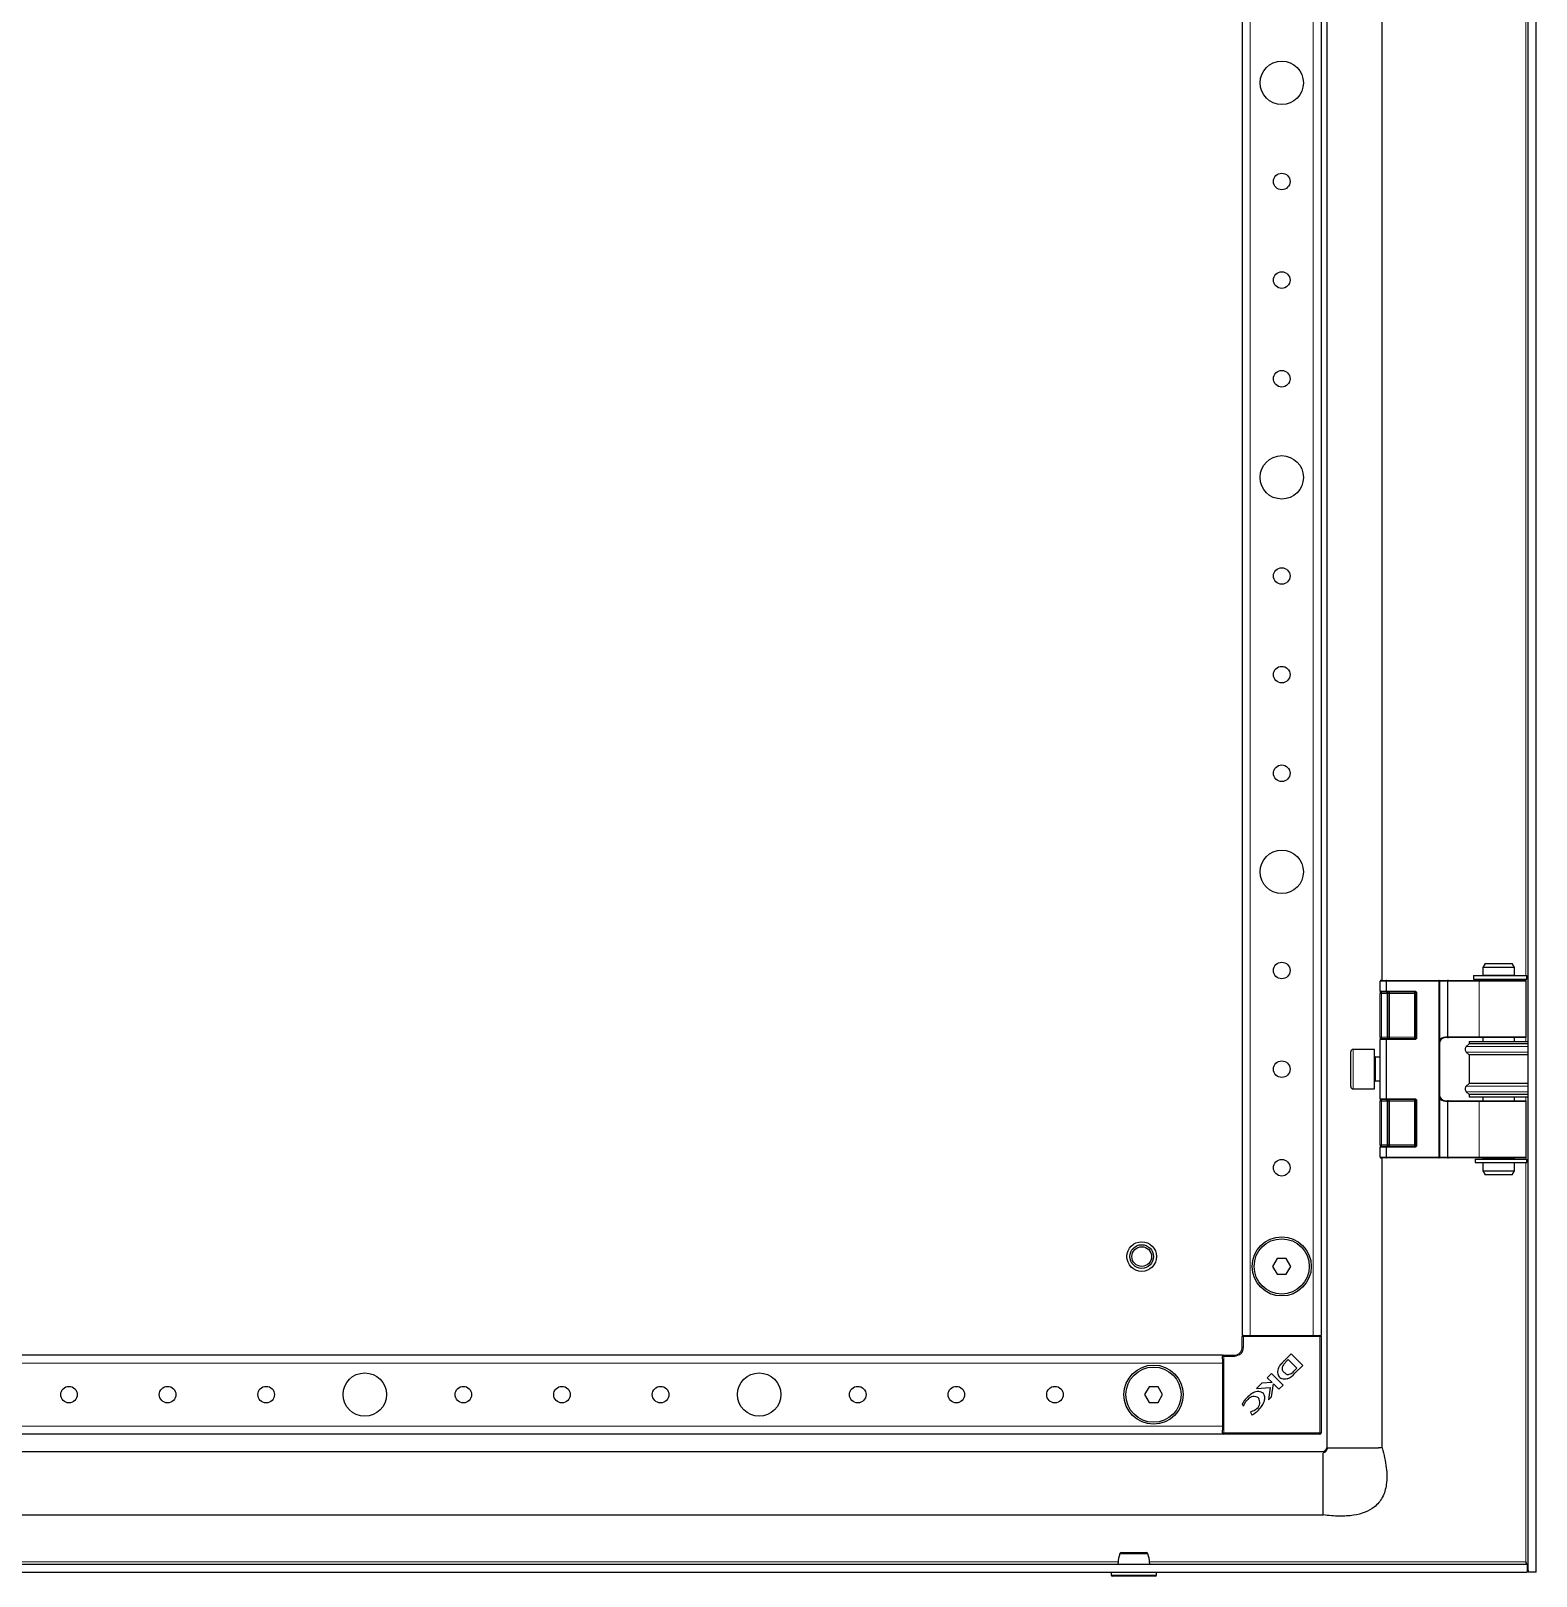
# Model space of a CAD drawing. Header units: millimetres. Extents: x -1565 to 3390, y -1390 to 1219.
# Drawn here: x -7.1 to 374.6, y -899.7 to -508.1 of the extents above; entities that cross this region are included whole.
import ezdxf

# ---------------------------------------------------------------- set-up
doc = ezdxf.new("R2010")
doc.units = ezdxf.units.MM

msp = doc.modelspace()

# ---------------------------------------------------------------- linework, layer by layer
at = {"color": 7, "linetype": 'Continuous', "lineweight": 25}
for p, q in [((372.56, -898.72), (372.56, 456.28)), ((374.56, -898.72), (374.56, 456.28)), ((321.56, -867.22), (321.56, 424.78)), ((300.06, 396.28), (300.06, -838.72)), ((320.06, 396.28), (320.06, -838.72)), ((335.56, -748.72), (335.56, -443.72)), ((358.69, -747.52), (358.69, -748.42)), ((358.69, -747.52), (358.74, -747.52)), ((358.74, -747.52), (372.21, -747.52)), ((361.64, -744.47), (361.06, -745.47)), ((361.06, -745.47), (361.06, -747.47)), ((369.06, -745.47), (361.06, -745.47)), ((365.59, -747.47), (361.06, -747.47)), ((361.56, -747.47), (361.56, -747.52)), ((361.64, -744.47), (368.48, -744.47)), ((369.06, -747.47), (365.59, -747.47)), ((369.06, -745.47), (368.48, -744.47)), ((368.56, -747.52), (368.56, -747.47)), ((369.06, -747.47), (369.06, -745.47)), ((372.21, -748.42), (372.21, -747.52)), ((335.06, -751.42), (335.06, -748.92)), ((335.06, -751.42), (335.06, -752.02)), ((335.26, -748.72), (336.64, -748.72)), ((336.68, -751.72), (335.36, -751.72)), ((336.56, -748.92), (336.56, -751.42)), ((336.64, -748.72), (349.86, -748.72)), ((343.76, -751.72), (336.68, -751.72)), ((349.86, -748.72), (352.08, -748.72)), ((350.06, -748.92), (350.06, -793.52)), ((352.36, -748.72), (352.08, -748.72)), ((352.36, -748.72), (360.25, -748.72)), ((358.69, -748.42), (358.74, -748.42)), ((358.74, -748.42), (372.21, -748.42)), ((360.25, -748.72), (371.86, -748.72)), ((361.06, -748.47), (361.06, -748.72)), ((365.59, -748.47), (361.06, -748.47)), ((361.56, -748.42), (361.56, -748.47)), ((369.06, -748.47), (365.59, -748.47)), ((368.56, -748.47), (368.56, -748.42)), ((369.06, -748.72), (369.06, -748.47)), ((372.06, -763.02), (372.06, -748.92)), ((335.06, -763.12), (335.06, -752.02)), ((337.06, -763.12), (337.06, -752.02)), ((344.06, -763.12), (344.06, -752.02)), ((335.06, -763.12), (335.06, -763.72)), ((335.06, -778.72), (335.06, -763.72)), ((335.36, -763.42), (336.68, -763.42)), ((336.56, -763.72), (336.56, -778.72)), ((336.68, -763.42), (343.76, -763.42)), ((352.08, -763.22), (351.56, -763.22)), ((352.08, -763.22), (352.36, -763.22)), ((360.25, -763.22), (352.36, -763.22)), ((371.86, -763.22), (360.25, -763.22)), ((361.06, -763.22), (361.06, -764.22)), ((369.06, -764.22), (369.06, -763.22)), ((327.56, -775.62), (327.56, -766.82)), ((333.56, -766.22), (328.16, -766.22)), ((333.56, -776.22), (333.56, -766.22)), ((357.56, -764.82), (356.86, -765.5)), ((356.86, -766.93), (357.56, -767.62)), ((357.56, -764.22), (357.56, -764.82)), ((357.56, -764.22), (372.56, -764.22)), ((372.56, -764.82), (357.56, -764.82)), ((357.56, -767.62), (357.56, -774.82)), ((372.56, -767.62), (357.56, -767.62)), ((335.06, -768.22), (333.81, -768.22)), ((333.81, -774.22), (335.06, -774.22)), ((357.56, -774.82), (356.86, -775.5)), ((372.56, -774.82), (357.56, -774.82)), ((328.16, -776.22), (333.56, -776.22)), ((335.06, -778.72), (335.06, -779.32)), ((335.06, -790.42), (335.06, -779.32)), ((336.68, -779.02), (335.36, -779.02)), ((343.76, -779.02), (336.68, -779.02)), ((337.06, -790.42), (337.06, -779.32)), ((344.06, -790.42), (344.06, -779.32)), ((351.56, -779.22), (352.08, -779.22)), ((352.36, -779.22), (352.08, -779.22)), ((352.36, -779.22), (360.25, -779.22)), ((356.86, -776.93), (357.56, -777.62)), ((357.56, -777.62), (357.56, -778.22)), ((372.56, -777.62), (357.56, -777.62)), ((357.56, -778.22), (372.56, -778.22)), ((360.25, -779.22), (371.86, -779.22)), ((361.06, -778.22), (361.06, -779.22)), ((369.06, -779.22), (369.06, -778.22)), ((372.06, -793.52), (372.06, -779.42)), ((335.06, -790.42), (335.06, -791.02)), ((335.06, -793.52), (335.06, -791.02)), ((335.36, -790.72), (336.68, -790.72)), ((336.56, -791.02), (336.56, -793.52)), ((336.68, -790.72), (343.76, -790.72)), ((336.64, -793.72), (335.26, -793.72)), ((335.56, -867.22), (335.56, -793.72)), ((349.86, -793.72), (336.64, -793.72)), ((352.08, -793.72), (349.86, -793.72)), ((352.08, -793.72), (352.36, -793.72)), ((360.25, -793.72), (352.36, -793.72)), ((359.12, -794.02), (359.12, -794.92)), ((359.12, -794.02), (359.14, -794.02)), ((359.12, -794.92), (359.14, -794.92)), ((359.14, -794.02), (359.14, -794.92)), ((359.14, -794.02), (359.22, -794.02)), ((359.14, -794.92), (359.22, -794.92)), ((359.22, -794.02), (372.21, -794.02)), ((359.22, -794.92), (372.21, -794.92)), ((371.86, -793.72), (360.25, -793.72)), ((361.06, -793.72), (361.06, -793.97)), ((365.59, -793.97), (361.06, -793.97)), ((361.06, -794.97), (361.06, -796.97)), ((365.59, -794.97), (361.06, -794.97)), ((361.56, -793.97), (361.56, -794.02)), ((361.56, -794.92), (361.56, -794.97)), ((369.06, -793.97), (365.59, -793.97)), ((369.06, -794.97), (365.59, -794.97)), ((368.56, -794.02), (368.56, -793.97)), ((368.56, -794.97), (368.56, -794.92)), ((369.06, -793.97), (369.06, -793.72)), ((369.06, -796.97), (369.06, -794.97)), ((372.21, -794.92), (372.21, -794.02)), ((361.06, -796.97), (361.64, -797.97)), ((361.06, -796.97), (365.59, -796.97)), ((365.52, -797.97), (361.64, -797.97)), ((368.48, -797.97), (365.52, -797.97)), ((365.59, -796.97), (369.06, -796.97)), ((368.48, -797.97), (369.06, -796.97)), ((308.91, -819.22), (307.75, -821.22)), ((307.75, -821.22), (308.91, -823.22)), ((311.22, -819.22), (308.91, -819.22)), ((312.37, -821.22), (311.22, -819.22)), ((311.22, -823.22), (312.37, -821.22)), ((308.91, -823.22), (311.22, -823.22)), ((300.06, -838.72), (300.36, -838.72)), ((300.06, -841.72), (300.06, -839.02)), ((300.36, -838.72), (301.01, -838.72)), ((301.01, -838.72), (302.06, -838.72)), ((302.06, -838.72), (318.06, -838.72)), ((318.06, -838.72), (319.11, -838.72)), ((319.11, -838.72), (319.76, -838.72)), ((319.76, -838.72), (320.06, -838.72)), ((320.06, -839.02), (320.06, -863.42)), ((295.06, -843.72), (-284.94, -843.72)), ((295.06, -843.72), (295.06, -844.02)), ((295.06, -844.66), (295.06, -844.02)), ((295.06, -844.66), (295.06, -845.72)), ((295.06, -845.72), (295.06, -861.72)), ((295.36, -843.72), (298.06, -843.72)), ((310.56, -845.25), (310.55, -845.27)), ((312.45, -843.36), (310.56, -845.25)), ((311.71, -844.84), (311.05, -845.52)), ((313.89, -847.03), (311.71, -844.84)), ((315.41, -846.32), (312.45, -843.36)), ((307.45, -848.37), (306.39, -849.43)), ((306.39, -849.43), (307.64, -850.67)), ((310.41, -851.33), (307.45, -848.37)), ((313.17, -847.77), (313.89, -847.03)), ((313.42, -848.31), (315.41, -846.32)), ((276.41, -851.72), (275.25, -853.72)), ((275.25, -853.72), (276.41, -855.72)), ((278.72, -851.72), (276.41, -851.72)), ((279.87, -853.72), (278.72, -851.72)), ((278.72, -855.72), (279.87, -853.72)), ((304.98, -850.84), (303.69, -852.13)), ((303.69, -852.13), (307.16, -851.95)), ((307.64, -850.67), (304.98, -850.84)), ((307.16, -851.95), (306.69, -855.05)), ((307.49, -854.25), (307.97, -850.98)), ((307.97, -850.98), (309.36, -852.37)), ((309.36, -852.37), (310.41, -851.33)), ((276.41, -855.72), (278.72, -855.72)), ((300.06, -856.09), (300.31, -856.6)), ((300.31, -856.6), (300.42, -856.49)), ((306.69, -855.05), (307.49, -854.25)), ((302.26, -858.04), (302.12, -858.17)), ((302.12, -858.17), (302.46, -858.86)), ((295.06, -863.72), (-284.94, -863.72)), ((295.06, -861.72), (295.06, -862.77)), ((295.06, -863.42), (295.06, -862.77)), ((295.06, -863.42), (295.06, -863.72)), ((319.76, -863.72), (295.36, -863.72)), ((320.56, -868.22), (-285.54, -868.22)), ((320.56, -884.22), (320.56, -868.54)), ((321.67, -867.22), (322.54, -867.22)), ((322.54, -867.22), (324.93, -867.22)), ((324.93, -867.22), (324.99, -867.22)), ((324.99, -867.22), (332.13, -867.22)), ((332.13, -867.22), (332.28, -867.22)), ((332.28, -867.22), (334.58, -867.22)), ((-412.44, -884.22), (320.56, -884.22)), ((-418.14, -896.72), (372.26, -896.72)), ((371.96, -896.12), (372.16, -896.72)), ((372.26, -896.72), (372.26, -898.72)), ((-418.14, -898.72), (372.26, -898.72)), ((266.81, -898.72), (266.81, -899.47)), ((278.06, -899.72), (267.06, -899.72)), ((278.31, -899.47), (278.31, -898.72)), ((374.56, -898.72), (372.56, -898.72))]:
    msp.add_line(p, q, dxfattribs=at)
at = {"color": 8, "linetype": 'Continuous', "lineweight": 18}
for p, q in [((302.06, 396.28), (302.06, -838.72)), ((318.06, 396.28), (318.06, -838.72)), ((371.96, -444.92), (371.96, -747.52)), ((358.74, -747.52), (358.74, -748.42)), ((336.56, -748.92), (335.06, -748.92)), ((335.06, -751.42), (336.56, -751.42)), ((335.36, -751.72), (335.36, -752.02)), ((349.86, -748.92), (336.56, -748.92)), ((336.56, -751.42), (343.76, -751.42)), ((336.76, -751.72), (336.76, -752.02)), ((337.36, -752.02), (337.36, -751.72)), ((343.76, -751.42), (343.76, -751.72)), ((343.76, -752.02), (343.76, -751.72)), ((349.86, -748.92), (349.86, -748.72)), ((349.86, -793.52), (349.86, -748.92)), ((349.86, -748.92), (350.06, -748.92)), ((352.08, -748.92), (350.06, -748.92)), ((352.08, -748.72), (352.08, -748.92)), ((352.22, -748.92), (352.08, -748.92)), ((352.08, -763.02), (352.08, -748.92)), ((360.11, -748.92), (352.22, -748.92)), ((352.22, -748.92), (352.22, -763.02)), ((372.06, -748.92), (360.11, -748.92)), ((360.11, -763.02), (360.11, -748.92)), ((371.96, -748.42), (371.96, -748.74)), ((335.36, -752.02), (335.06, -752.02)), ((336.76, -752.02), (335.36, -752.02)), ((335.36, -752.02), (335.36, -763.12)), ((336.76, -763.12), (336.76, -752.02)), ((337.06, -752.02), (336.76, -752.02)), ((337.36, -752.02), (337.06, -752.02)), ((343.76, -752.02), (337.36, -752.02)), ((337.36, -752.02), (337.36, -763.12)), ((344.06, -752.02), (343.76, -752.02)), ((343.76, -763.12), (343.76, -752.02)), ((344.36, -752.02), (344.06, -752.02)), ((344.36, -752.02), (344.36, -763.12)), ((335.36, -763.12), (335.06, -763.12)), ((336.56, -763.72), (335.06, -763.72)), ((335.36, -763.12), (335.36, -763.42)), ((335.36, -763.12), (336.76, -763.12)), ((343.76, -763.72), (336.56, -763.72)), ((336.76, -763.12), (336.76, -763.42)), ((337.06, -763.12), (336.76, -763.12)), ((337.36, -763.12), (337.06, -763.12)), ((337.36, -763.42), (337.36, -763.12)), ((337.36, -763.12), (343.76, -763.12)), ((343.76, -763.42), (343.76, -763.12)), ((344.06, -763.12), (343.76, -763.12)), ((343.76, -763.42), (343.76, -763.72)), ((344.36, -763.12), (344.06, -763.12)), ((351.56, -763.02), (352.08, -763.02)), ((351.56, -763.02), (351.56, -763.22)), ((352.22, -763.02), (352.08, -763.02)), ((352.08, -763.02), (352.08, -763.22)), ((352.22, -763.02), (360.11, -763.02)), ((360.11, -763.02), (372.06, -763.02)), ((371.96, -763.19), (371.96, -764.22)), ((328.16, -766.22), (328.16, -776.22)), ((372.56, -765.5), (356.86, -765.5)), ((372.56, -766.93), (356.86, -766.93)), ((333.81, -768.22), (333.81, -771.22)), ((333.81, -771.22), (333.81, -774.22)), ((335.06, -778.72), (336.56, -778.72)), ((335.36, -779.32), (335.06, -779.32)), ((335.36, -779.32), (335.36, -779.02)), ((336.76, -779.32), (335.36, -779.32)), ((335.36, -779.32), (335.36, -790.42)), ((336.56, -778.72), (343.76, -778.72)), ((336.76, -779.32), (336.76, -779.02)), ((336.76, -790.42), (336.76, -779.32)), ((336.76, -779.32), (337.06, -779.32)), ((337.06, -779.32), (337.36, -779.32)), ((337.36, -779.32), (337.36, -779.02)), ((343.76, -779.32), (337.36, -779.32)), ((337.36, -779.32), (337.36, -790.42)), ((343.76, -779.02), (343.76, -778.72)), ((343.76, -779.32), (343.76, -779.02)), ((343.76, -779.32), (344.06, -779.32)), ((343.76, -790.42), (343.76, -779.32)), ((344.06, -779.32), (344.36, -779.32)), ((344.36, -779.32), (344.36, -790.42)), ((351.56, -779.22), (351.56, -779.42)), ((352.08, -779.22), (352.08, -779.42)), ((372.56, -775.5), (356.86, -775.5)), ((372.56, -776.93), (356.86, -776.93)), ((371.96, -778.22), (371.96, -779.24)), ((352.08, -779.42), (351.56, -779.42)), ((352.08, -793.52), (352.08, -779.42)), ((352.08, -779.42), (352.22, -779.42)), ((360.11, -779.42), (352.22, -779.42)), ((352.22, -779.42), (352.22, -793.52)), ((360.11, -793.52), (360.11, -779.42)), ((372.06, -779.42), (360.11, -779.42)), ((335.06, -790.42), (335.36, -790.42)), ((336.56, -791.02), (335.06, -791.02)), ((335.36, -790.72), (335.36, -790.42)), ((335.36, -790.42), (336.76, -790.42)), ((343.76, -791.02), (336.56, -791.02)), ((336.76, -790.72), (336.76, -790.42)), ((337.06, -790.42), (336.76, -790.42)), ((337.36, -790.42), (337.06, -790.42)), ((337.36, -790.72), (337.36, -790.42)), ((337.36, -790.42), (343.76, -790.42)), ((343.76, -790.72), (343.76, -790.42)), ((344.06, -790.42), (343.76, -790.42)), ((343.76, -791.02), (343.76, -790.72)), ((344.36, -790.42), (344.06, -790.42)), ((335.06, -793.52), (336.56, -793.52)), ((336.56, -793.52), (349.86, -793.52)), ((349.86, -793.72), (349.86, -793.52)), ((350.06, -793.52), (349.86, -793.52)), ((350.06, -793.52), (352.08, -793.52)), ((352.08, -793.52), (352.22, -793.52)), ((352.08, -793.52), (352.08, -793.72)), ((352.22, -793.52), (360.11, -793.52)), ((359.22, -794.02), (359.22, -794.92)), ((360.11, -793.52), (372.06, -793.52)), ((371.96, -793.69), (371.96, -794.02)), ((371.96, -794.92), (371.96, -896.12)), ((300.06, -839.02), (300.36, -839.02)), ((300.06, -841.72), (300.36, -841.72)), ((300.36, -839.02), (300.36, -838.72)), ((300.36, -839.02), (300.36, -841.72)), ((319.76, -839.02), (300.36, -839.02)), ((319.76, -839.02), (319.76, -838.72)), ((319.76, -863.42), (319.76, -839.02)), ((319.76, -839.02), (320.06, -839.02)), ((295.06, -845.72), (-284.94, -845.72)), ((295.06, -844.02), (295.36, -844.02)), ((295.36, -844.02), (295.36, -843.72)), ((298.06, -844.02), (295.36, -844.02)), ((295.36, -844.02), (295.36, -863.42)), ((298.06, -843.72), (298.06, -844.02)), ((295.06, -861.72), (-284.94, -861.72)), ((295.06, -863.42), (295.36, -863.42)), ((295.36, -863.42), (319.76, -863.42)), ((295.36, -863.72), (295.36, -863.42)), ((319.76, -863.42), (319.76, -863.72)), ((319.76, -863.42), (320.06, -863.42)), ((268.59, -896.12), (-314.47, -896.12)), ((371.96, -896.12), (276.53, -896.12)), ((266.81, -899.47), (278.31, -899.47))]:
    msp.add_line(p, q, dxfattribs=at)
at = {"color": 7, "linetype": 'Continuous', "lineweight": 25}
for centre, radius in [((310.06, -521.22), 5.5), ((310.06, -546.22), 2.1), ((310.06, -571.22), 2.1), ((310.06, -596.22), 2.1), ((310.06, -621.22), 5.5), ((310.06, -646.22), 2.1), ((310.06, -671.22), 2.1), ((310.06, -696.22), 2.1), ((310.06, -721.22), 5.5), ((310.06, -746.22), 2.1), ((310.06, -771.22), 2.1), ((310.06, -796.22), 2.1), ((310.06, -821.22), 7.5), ((310.06, -821.22), 7), ((274.56, -818.72), 3.75), ((274.56, -818.72), 3), ((274.56, -818.72), 2.5), ((77.56, -853.72), 5.5), ((177.56, -853.72), 5.5), ((277.56, -853.72), 7.5), ((277.56, -853.72), 7), ((2.56, -853.72), 2.1), ((27.56, -853.72), 2.1), ((52.56, -853.72), 2.1), ((102.56, -853.72), 2.1), ((127.56, -853.72), 2.1), ((152.56, -853.72), 2.1), ((202.56, -853.72), 2.1), ((227.56, -853.72), 2.1), ((252.56, -853.72), 2.1)]:
    msp.add_circle(centre, radius, dxfattribs=at)
for centre, radius, start, end in [((335.26, -748.92), 0.2, 90, 180), ((335.36, -751.42), 0.3, 180, 270), ((336.76, -752.02), 0.3, 0, 90), ((343.76, -752.02), 0.3, 0, 90), ((349.86, -748.92), 0.2, 0, 90), ((371.86, -748.92), 0.2, 0, 90), ((335.36, -763.72), 0.3, 90, 180), ((336.76, -763.12), 0.3, 270, 0), ((343.76, -763.12), 0.3, 270, 0), ((351.56, -764.72), 1.5, 90, 180), ((371.86, -763.02), 0.2, 270, 0), ((328.16, -766.82), 0.6, 90, 180), ((357.56, -766.22), 1, 134.427, 225.573), ((333.81, -767.97), 0.25, 180, 270), ((333.81, -774.47), 0.25, 90, 180), ((328.16, -775.62), 0.6, 180, 270), ((335.36, -778.72), 0.3, 180, 270), ((336.76, -779.32), 0.3, 0, 90), ((343.76, -779.32), 0.3, 0, 90), ((351.56, -777.72), 1.5, 180, 270), ((357.56, -776.22), 1, 134.427, 225.573), ((371.86, -779.42), 0.2, 0, 90), ((335.36, -791.02), 0.3, 90, 180), ((336.76, -790.42), 0.3, 270, 0), ((343.76, -790.42), 0.3, 270, 0), ((335.26, -793.52), 0.2, 180, 270), ((349.86, -793.52), 0.2, 270, 0), ((371.86, -793.52), 0.2, 270, 0), ((298.06, -841.72), 2, 270, 0), ((300.36, -839.02), 0.3, 90, 180), ((319.76, -839.02), 0.3, 0, 90), ((295.36, -844.02), 0.3, 90, 180), ((309.76, -845.11), 4.87, 290.3445, 318.7777), ((308.99, -843.3), 6.12, 306.9888, 313.0744), ((302.99, -856.12), 1.94, 53.3097, 142.3464), ((302.55, -855.72), 1.97, 308.454, 35.887), ((295.36, -863.42), 0.3, 180, 270), ((319.76, -863.42), 0.3, 270, 0), ((269.45, -894.22), 0.5, 89.9982, 165.4001), ((275.67, -894.22), 0.5, 15.316, 90.0228), ((267.06, -899.47), 0.25, 180, 270), ((278.06, -899.47), 0.25, 270, 0)]:
    msp.add_arc(centre, radius, start, end, dxfattribs=at)
at = {"color": 8, "linetype": 'Continuous', "lineweight": 18}
for centre, radius, start, end in [((343.76, -752.02), 0.6, 0, 90), ((352.4, -748.89), 0.179, 101.4218, 188.0495), ((360.29, -748.89), 0.179, 101.4218, 188.0495), ((343.76, -763.12), 0.6, 270, 0), ((351.56, -764.72), 1.7, 90, 151.9275), ((352.4, -763.04), 0.179, 171.9505, 258.5782), ((360.29, -763.04), 0.179, 171.9505, 258.5782), ((343.76, -779.32), 0.6, 0, 90), ((351.56, -777.72), 1.7, 208.0725, 270), ((352.4, -779.39), 0.179, 101.4218, 188.0495), ((360.29, -779.39), 0.179, 101.4218, 188.0495), ((343.76, -790.42), 0.6, 270, 0), ((352.4, -793.54), 0.179, 171.9505, 258.5782), ((360.29, -793.54), 0.179, 171.9505, 258.5782), ((298.06, -841.72), 2.3, 270, 0)]:
    msp.add_arc(centre, radius, start, end, dxfattribs=at)
at = {"color": 7, "linetype": 'Continuous', "lineweight": 25}
for centre, major_axis, start_param, end_param in [((336.64, -748.92), (0, 0.2), 0, 1.570796), ((336.68, -751.42), (0, 0.3), 1.570796, 3.141593), ((336.68, -763.72), (0, 0.3), 0, 1.570796), ((336.68, -778.72), (0, 0.3), 1.570796, 3.141593), ((336.68, -791.02), (0, 0.3), 0, 1.570796), ((336.64, -793.52), (0, 0.2), 1.570796, 3.141593)]:
    msp.add_ellipse(centre, major_axis=major_axis, ratio=0.414214, start_param=start_param, end_param=end_param, dxfattribs=at)
for points, knots in [([(310.09, -845.76), (309.95, -845.91), (309.71, -846.17), (309.5, -846.47), (309.41, -846.6)], [0, 0, 0, 0, 0.5518299, 1, 1, 1, 1]), ([(310.55, -845.27), (310.47, -845.35), (310.32, -845.51), (310.17, -845.67), (310.09, -845.76)], [0, 0, 0, 0, 0.486421, 1, 1, 1, 1]), ([(311.05, -845.52), (310.86, -845.72), (310.51, -846.09), (310.19, -846.63), (310.12, -847.08), (310.19, -847.42), (310.38, -847.77), (310.58, -847.98), (310.68, -848.1)], [0, 0, 0, 0, 0.2746757, 0.5030419, 0.607381, 0.7165791, 0.8434117, 1, 1, 1, 1]), ([(309.41, -846.6), (309.3, -846.8), (309.1, -847.19), (308.98, -847.83), (309.02, -848.42), (309.22, -848.96), (309.58, -849.39), (310.09, -849.68), (310.75, -849.8), (311.21, -849.72), (311.45, -849.67)], [0, 0, 0, 0, 0.138091, 0.265455, 0.384013, 0.496103, 0.605759, 0.71979, 0.847662, 1, 1, 1, 1]), ([(310.68, -848.1), (310.78, -848.19), (310.95, -848.36), (311.23, -848.54), (311.5, -848.63), (311.83, -848.63), (312.23, -848.48), (312.51, -848.29), (312.67, -848.19)], [0, 0, 0, 0, 0.176808, 0.319231, 0.43938, 0.552395, 0.749205, 1, 1, 1, 1]), ([(305.4, -853.46), (305.23, -853.32), (304.9, -853.04), (304.2, -852.87), (303.33, -853), (302.25, -853.57), (301.56, -854.21), (301.17, -854.58)], [0, 0, 0, 0, 0.130532, 0.266031, 0.423997, 0.666819, 1, 1, 1, 1]), ([(304.19, -857.62), (304.52, -857.25), (305.14, -856.56), (305.69, -855.39), (305.83, -854.44), (305.67, -853.8), (305.49, -853.57), (305.4, -853.46)], [0, 0, 0, 0, 0.315674, 0.58952, 0.813199, 0.909026, 1, 1, 1, 1]), ([(301.17, -854.58), (300.92, -854.84), (300.49, -855.31), (300.19, -855.86), (300.06, -856.09)], [0, 0, 0, 0, 0.577653, 1, 1, 1, 1]), ([(300.42, -856.49), (300.56, -856.18), (300.83, -855.61), (301.26, -855.15), (301.45, -854.94)], [0, 0, 0, 0, 0.547643, 1, 1, 1, 1]), ([(303.78, -857.26), (303.52, -857.48), (303.07, -857.86), (302.5, -857.98), (302.26, -858.04)], [0, 0, 0, 0, 0.579608, 1, 1, 1, 1]), ([(302.46, -858.86), (302.8, -858.68), (303.43, -858.34), (303.95, -857.85), (304.19, -857.62)], [0, 0, 0, 0, 0.5368, 1, 1, 1, 1]), ([(321.6, -867.22), (321.58, -867.35), (321.56, -867.6), (321.42, -867.8), (321.3, -867.89), (321.25, -867.99), (321.23, -868.06), (321.22, -868.12), (321.2, -868.15), (321.18, -868.19), (321.15, -868.24), (321.09, -868.29), (320.97, -868.35), (320.78, -868.39), (320.64, -868.38), (320.56, -868.38)], [0, 0, 0, 0, 0.233411, 0.418546, 0.549351, 0.595026, 0.631329, 0.647111, 0.661994, 0.676639, 0.691742, 0.725563, 0.766794, 0.872627, 1, 1, 1, 1]), ([(335.56, -867.22), (335.97, -868.9), (336.7, -871.94), (336.79, -876.25), (335.82, -879.8), (333.77, -882.25), (331.13, -883.68), (328.11, -884.42), (324.51, -884.62), (321.95, -884.36), (320.56, -884.22)], [0, 0, 0, 0, 0.1760674, 0.3182248, 0.4355964, 0.5434819, 0.6338893, 0.7371517, 0.8581828, 1, 1, 1, 1]), ([(320.56, -868.22), (320.78, -868.07), (321.19, -867.8), (321.45, -867.4), (321.56, -867.22)], [0, 0, 0, 0, 0.556114, 1, 1, 1, 1]), ([(268.97, -894.07), (268.78, -894.81), (268.56, -895.67), (268.54, -896.59), (268.54, -896.72)], [0, 0, 0, 0, 0.8581496, 1, 1, 1, 1]), ([(269.45, -893.72), (269.49, -893.72), (269.57, -893.72), (270.13, -893.72), (270.94, -893.72), (271.93, -893.72), (272.99, -893.72), (273.78, -893.72), (274.17, -893.72), (274.26, -893.72)], [0, 0, 0, 0, 0.158514, 0.317278, 0.475863, 0.634247, 0.792477, 0.950708, 1, 1, 1, 1]), ([(274.26, -893.72), (274.45, -893.72), (274.92, -893.72), (275.47, -893.72), (275.6, -893.72), (275.66, -893.72)], [0, 0, 0, 0, 0.256553, 0.627981, 1, 1, 1, 1]), ([(276.58, -896.72), (276.58, -896.59), (276.56, -895.67), (276.34, -894.81), (276.15, -894.07)], [0, 0, 0, 0, 0.1418504, 1, 1, 1, 1]), ([(372.26, -897.01), (372.29, -897.09), (372.4, -897.42), (372.52, -897.98), (372.55, -898.47), (372.56, -898.72)], [0, 0, 0, 0, 0.1417423, 0.5662026, 1, 1, 1, 1])]:
    msp.add_open_spline(points, degree=3, knots=knots, dxfattribs=at)
for points in [[(335.56, -867.22), (335.52, -867.22), (335.43, -867.22), (334.87, -867.22), (334.58, -867.22)], [(372.26, -896.72), (372.24, -896.71), (372.19, -896.69), (372.11, -896.55), (372.04, -896.35), (371.99, -896.2), (371.96, -896.12)]]:
    msp.add_open_spline(points, degree=3, dxfattribs=at)
at = {"color": 8, "linetype": 'Continuous', "lineweight": 18}
for points, knots in [([(274.53, -894.09), (274.42, -894.09), (273.97, -894.09), (273.45, -894.09), (272.66, -894.09), (271.83, -894.09), (270.69, -894.09), (269.74, -894.09), (269.16, -894.09), (268.91, -894.09), (268.97, -894.09), (268.98, -894.09)], [0, 0, 0, 0, 0.048751, 0.204942, 0.205393, 0.362034, 0.518827, 0.675799, 0.832923, 0.989778, 1, 1, 1, 1]), ([(276.12, -894.09), (276.13, -894.09), (276.19, -894.09), (275.88, -894.09), (275.3, -894.09), (274.75, -894.09), (274.53, -894.09)], [0, 0, 0, 0, 0.0832709, 0.4242844, 0.7647248, 1, 1, 1, 1])]:
    msp.add_open_spline(points, degree=3, knots=knots, dxfattribs=at)

doc.saveas('drawing.dxf')
